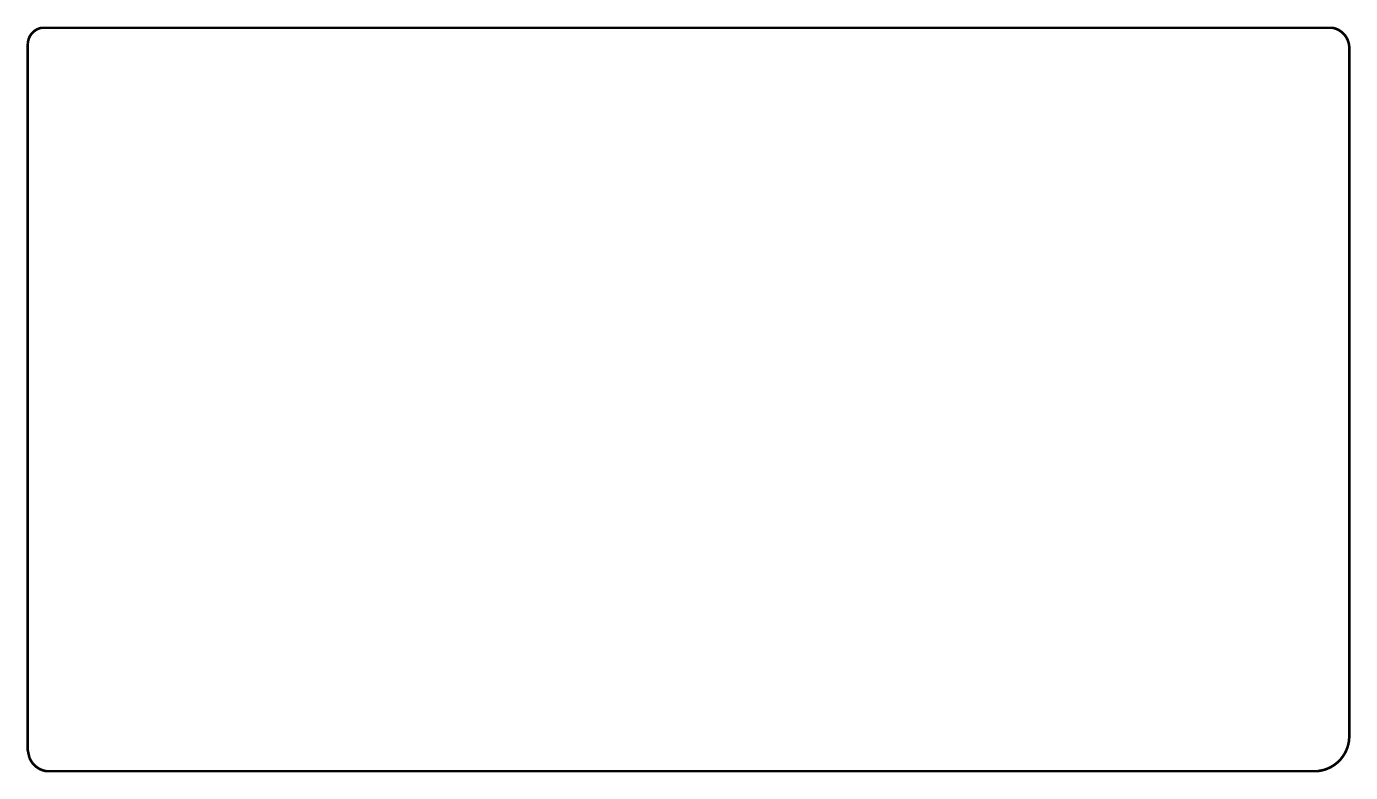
# Model space of a CAD drawing. Extents: x 9 to 110, y 10 to 67.
import ezdxf

# ---------------------------------------------------------------- set-up
doc = ezdxf.new("R2010")
doc.units = 0
doc.layers.add('078735-3ROU1_GBR', color=3, linetype='CONTINUOUS')

msp = doc.modelspace()

# ---------------------------------------------------------------- linework, layer by layer
at = {"layer": '078735-3ROU1_GBR', "const_width": 0.2}
for points in [[(10.027716, 67.181958, 0.355046), (8.991854, 65.91897)], [(109.982, 65.78341, 0.3338249), (108.712152, 67.183)], [(107.60075, 10.426166, 0.3693144), (109.981874, 12.95141)], [(9.110168, 11.4618, 0.2683352), (10.413876, 10.414012)]]:
    msp.add_lwpolyline(points, format="xyb", dxfattribs=at)
for points in [[(10.027716, 67.181958), (108.712152, 67.183)], [(9.110168, 11.4618), (8.991854, 12.0079), (8.991854, 65.91897)], [(109.982, 65.78341), (109.981874, 12.95141)], [(107.60075, 10.426166), (107.555716, 10.414), (10.413874, 10.414)]]:
    msp.add_lwpolyline(points, dxfattribs=at)

doc.saveas('drawing.dxf')
